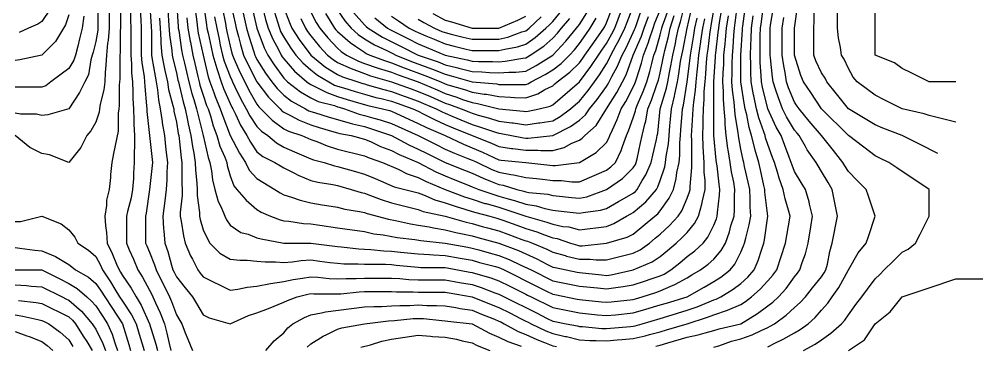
# Model space of a CAD drawing. Header units: inches. Extents: x 794995 to 811195, y 2485918 to 2508058.
# Drawn here: x 809820 to 810895, y 2501704 to 2502068 of the extents above; entities that cross this region are included whole.
import ezdxf

# ---------------------------------------------------------------- set-up
doc = ezdxf.new("R2010")
doc.units = ezdxf.units.IN
doc.header["$MEASUREMENT"] = 0
doc.layers.add('contour', color=7, linetype='Continuous')

msp = doc.modelspace()

# ---------------------------------------------------------------- linework, layer by layer
at = {"layer": 'contour'}
for points in [[(809920.2, 2502118.4), (809920.2, 2502058.4), (809919, 2502044.5), (809918.5, 2502041.7), (809917.2, 2502028.4), (809916.6, 2502016.9), (809915.7, 2502008.9), (809915.2, 2501998.4), (809914.2, 2501989.4), (809910.2, 2501973.4), (809909.4, 2501968.4), (809908.9, 2501964.6), (809905.2, 2501953.4), (809899.7, 2501943.8), (809895.2, 2501938.4), (809888.5, 2501925), (809875.2, 2501908.4), (809853.7, 2501916.9), (809845.2, 2501918.4), (809831.8, 2501925), (809815.2, 2501938.4)], [(809907.7, 2502118.4), (809907.7, 2502058.4), (809907.5, 2502056.1), (809905.2, 2502043.4), (809902.2, 2502031.4), (809901.4, 2502028.4), (809899.7, 2502022.9), (809897.2, 2502006.4), (809893.2, 2501998.4), (809887.2, 2501986.4), (809875.2, 2501968.4), (809851.8, 2501961.7), (809845.2, 2501960.9), (809839.2, 2501962.4), (809821.2, 2501962.4), (809815.2, 2501963.4)], [(809932.7, 2502118.4), (809932.7, 2502058.4), (809932.4, 2502055.6), (809932.4, 2502031.1), (809932.2, 2502028.4), (809932, 2502025.2), (809932, 2502001.5), (809931.8, 2501998.4), (809931.4, 2501994.6), (809931.4, 2501972.1), (809930.9, 2501968.4), (809930.2, 2501963.4), (809930.2, 2501943.4), (809925.2, 2501918.4), (809923.2, 2501908.4), (809921.8, 2501895), (809921.8, 2501891.7), (809920.2, 2501878.4), (809917.2, 2501866.4), (809917.2, 2501860.4), (809915.2, 2501848.4), (809916.1, 2501837.5), (809917.2, 2501830.4), (809918, 2501818.4), (809923.7, 2501806.9), (809928.5, 2501795), (809931.4, 2501788.4), (809932.9, 2501786.1), (809935.2, 2501782.4), (809944.8, 2501768), (809950.2, 2501758.4), (809955.9, 2501749.1), (809965.2, 2501728.4), (809972.4, 2501705.6), (809974.2, 2501698.4)], [(809854.2, 2502079.4), (809845.2, 2502065.9), (809840.5, 2502063), (809830.2, 2502058.4), (809819.8, 2502053.7)], [(809944, 2502079.5), (809944, 2502067.3), (809944.4, 2502058.4), (809944.4, 2502028.4), (809945.2, 2502018.4), (809945.2, 2502008.4), (809946.1, 2501998.4), (809946.6, 2501986.9), (809946.6, 2501979.8), (809947.2, 2501968.4), (809947.8, 2501955.7), (809947.8, 2501951), (809948.5, 2501938.4), (809948.5, 2501925), (809948, 2501921.2), (809948, 2501908.4), (809947.2, 2501896.4), (809947.2, 2501890.4), (809946.4, 2501878.4), (809944.6, 2501868.9), (809940.6, 2501853.8), (809939.4, 2501848.4), (809939.4, 2501818.4), (809942.7, 2501810.9), (809947.2, 2501800.4), (809952.3, 2501788.4), (809957.3, 2501780.5), (809965.2, 2501765.9), (809967.7, 2501760.9), (809968.9, 2501758.4), (809971.8, 2501751.7), (809977.2, 2501740.4), (809981.8, 2501728.4), (809984.7, 2501717.9), (809987.2, 2501706.4), (809989.2, 2501698.4)], [(809965.2, 2502088.4), (809967, 2502060.2), (809967.2, 2502058.4), (809967.3, 2502056.2), (809967.3, 2502030.5), (809967.5, 2502028.4), (809968, 2502025.5), (809971.4, 2502004.6), (809972.7, 2501998.4), (809974.2, 2501989.4), (809975.2, 2501978.4), (809977.2, 2501968.4), (809979.3, 2501954.2), (809979.4, 2501952.6), (809981.8, 2501938.4), (809983.2, 2501926.4), (809983.9, 2501919.6), (809985.2, 2501908.4), (809984.6, 2501897.8), (809984.6, 2501888.9), (809983.9, 2501878.4), (809982.3, 2501865.5), (809980.2, 2501848.4), (809981, 2501834.2), (809981.3, 2501832.2), (809982.3, 2501818.4), (809985.7, 2501808.9), (809989.7, 2501793.8), (809991.4, 2501788.4), (809992.7, 2501785.9), (809995.2, 2501780.9), (810005.2, 2501768.4), (810013.2, 2501758.4), (810017.7, 2501750.9), (810025.2, 2501738.4), (810031.8, 2501735), (810055.2, 2501728.4), (810075.9, 2501737.6), (810085.2, 2501740.4), (810098, 2501745.5), (810115.2, 2501752.4), (810119.2, 2501754.4), (810130.2, 2501758.4), (810142, 2501761.5), (810145.2, 2501762.1), (810148.7, 2501761.9), (810171.6, 2501761.9), (810175.2, 2501761.7), (810178.7, 2501761.9), (810199.4, 2501764.1), (810205.2, 2501764.4), (810235.2, 2501764.4), (810240.9, 2501764.1), (810259.4, 2501764.1), (810265.2, 2501763.8), (810295.2, 2501763.8), (810299.8, 2501763), (810325.2, 2501758.4), (810346.6, 2501749.8), (810355.2, 2501746.4), (810367.2, 2501740.4), (810379.2, 2501734.4), (810385.2, 2501731.4), (810387.2, 2501730.4), (810391.2, 2501728.4), (810407.4, 2501720.6), (810415.2, 2501717.5), (810429.3, 2501714.2), (810430.8, 2501714), (810445.2, 2501710.4), (810456.6, 2501709.8), (810463.7, 2501709.8), (810475.2, 2501709.3), (810487.2, 2501710.4), (810492.7, 2501710.9), (810505.2, 2501712), (810518.5, 2501715), (810523.2, 2501716.4), (810535.2, 2501719.4), (810542.1, 2501721.4), (810565.2, 2501728.4), (810588, 2501735.6), (810595.2, 2501738.4), (810610.2, 2501743.4), (810625.2, 2501749.8), (810630.4, 2501753.1), (810637.2, 2501758.4), (810646.6, 2501766.9), (810655.2, 2501776.4), (810660.9, 2501782.6), (810665.2, 2501788.4), (810675.2, 2501818.4), (810676.6, 2501826.9), (810680.2, 2501848.4), (810678.5, 2501855), (810674.6, 2501867.8), (810672.3, 2501878.4), (810667.8, 2501891), (810666.1, 2501897.5), (810662.7, 2501908.4), (810660.6, 2501913.8), (810655.2, 2501928.4), (810652.8, 2501936), (810652.2, 2501938.4), (810650.9, 2501942.6), (810645.2, 2501958.4), (810642.7, 2501968.4), (810639.6, 2501982.8), (810639.4, 2501984.1), (810636.7, 2501998.4), (810636.3, 2502009.5), (810636.3, 2502017.3), (810635.9, 2502028.4), (810636.3, 2502039.5), (810636.8, 2502046.7), (810637.2, 2502058.4), (810639, 2502072.2)], [(809976.4, 2502069.6), (809977.2, 2502058.4), (809978, 2502045.5), (809978, 2502041.2), (809979, 2502028.4), (809981.6, 2502014.8), (809982.5, 2502011), (809985.2, 2501998.4), (809986.6, 2501989.8), (809991.4, 2501972.1), (809992.2, 2501968.4), (809992.5, 2501965.8), (809995.2, 2501953.4), (809997.4, 2501940.6), (809997.9, 2501938.4), (809998.3, 2501935.2), (810000.4, 2501913.6), (810001.2, 2501908.4), (810001.5, 2501902), (810001.5, 2501884.7), (810001.8, 2501878.4), (810001.8, 2501871.7), (809999.4, 2501852.6), (809999.4, 2501848.4), (810000.6, 2501842.9), (810003.2, 2501826.4), (810005.2, 2501818.4), (810011, 2501804.2), (810013.2, 2501800.4), (810019.2, 2501788.4), (810021.8, 2501785), (810025.2, 2501780.9), (810055.2, 2501765.9), (810063.7, 2501766.9), (810074.2, 2501769.3), (810085.2, 2501770.4), (810100.2, 2501773.4), (810115.2, 2501775.5), (810125.7, 2501777.8), (810135.9, 2501779.1), (810145.2, 2501780.9), (810153.2, 2501780.4), (810165.7, 2501778.9), (810175.2, 2501778.4), (810184.6, 2501778.9), (810195.7, 2501778.9), (810205.2, 2501779.4), (810235.2, 2501779.4), (810244.6, 2501778.9), (810254.7, 2501777.9), (810265.2, 2501777.5), (810295.2, 2501777.5), (810311.3, 2501774.5), (810325.2, 2501772), (810335.5, 2501768.7), (810350.5, 2501763), (810355.2, 2501761.4), (810357.2, 2501760.4), (810361.2, 2501758.4), (810397.2, 2501740.4), (810409.2, 2501734.4), (810415.2, 2501731.4), (810417.7, 2501730.9), (810430.2, 2501728.4), (810442.8, 2501726), (810445.2, 2501725.4), (810448.3, 2501725.2), (810469.9, 2501723.1), (810475.2, 2501722.9), (810502.2, 2501725.4), (810505.2, 2501725.6), (810507.4, 2501726.1), (810515.2, 2501728.4), (810535.2, 2501734.4), (810543.7, 2501736.9), (810565.2, 2501743.4), (810576.3, 2501747.3), (810589.7, 2501752.9), (810595.2, 2501755), (810597.7, 2501755.9), (810602.7, 2501758.4), (810616.6, 2501766.9), (810625.2, 2501773.4), (810633, 2501780.5), (810640.2, 2501788.4), (810644.6, 2501798.9), (810648.5, 2501811.7), (810650.9, 2501818.4), (810651.6, 2501821.9), (810655.2, 2501848.4), (810652, 2501875.2), (810651.8, 2501878.4), (810650.9, 2501882.6), (810647, 2501900.2), (810645.2, 2501908.4), (810641.3, 2501922.2), (810640.8, 2501924), (810637.2, 2501938.4), (810634.4, 2501947.6), (810631.8, 2501961.7), (810630.2, 2501968.4), (810629.3, 2501972.5), (810625.2, 2501998.4), (810625.2, 2502028.4), (810627.1, 2502056.4), (810627.2, 2502058.4), (810627.5, 2502060.7), (810630.5, 2502083.1)], [(809985.8, 2502079), (809986.6, 2502066.9), (809987.7, 2502050.9), (809990.2, 2502033.4), (809990.5, 2502028.4), (809991.3, 2502024.5), (809995.2, 2502008.4), (809997, 2502000.2), (809997.5, 2501998.4), (809998.3, 2501995.2), (810002.9, 2501976.1), (810005.2, 2501968.4), (810007.8, 2501955.7), (810008.5, 2501951.7), (810011.5, 2501938.4), (810013.2, 2501926.4), (810014.6, 2501918.9), (810016.2, 2501908.4), (810016.6, 2501899.8), (810018.1, 2501885.4), (810018.5, 2501878.4), (810018.5, 2501871.7), (810020.9, 2501852.6), (810020.9, 2501848.4), (810021.6, 2501844.8), (810025.2, 2501833.4), (810029.8, 2501823), (810032.7, 2501818.4), (810043.9, 2501807.1), (810055.2, 2501800.4), (810066.1, 2501799.3), (810074.2, 2501799.3), (810085.2, 2501798.4), (810094.4, 2501797.6), (810105.9, 2501797.6), (810115.2, 2501796.9), (810124.4, 2501797.6), (810134.6, 2501798.9), (810145.2, 2501799.6), (810155.2, 2501798.4), (810166.6, 2501796.9), (810175.2, 2501795.9), (810182.2, 2501795.4), (810198.1, 2501795.4), (810205.2, 2501795), (810211.5, 2501794.7), (810228.8, 2501794.7), (810235.2, 2501794.4), (810240.6, 2501793.8), (810265.2, 2501791.4), (810268, 2501791.2), (810292.3, 2501791.2), (810295.2, 2501791.1), (810297.5, 2501790.7), (810322.9, 2501786.1), (810325.2, 2501785.6), (810329.2, 2501784.4), (810346.3, 2501779.5), (810355.2, 2501776.4), (810367.2, 2501770.4), (810379.2, 2501764.4), (810385.2, 2501761.4), (810387.2, 2501760.4), (810391.2, 2501758.4), (810415.2, 2501746.4), (810445.2, 2501740.4), (810465.2, 2501738.4), (810475.2, 2501737.4), (810485.2, 2501738.4), (810505.2, 2501740.4), (810519, 2501744.5), (810535.2, 2501749.4), (810542.1, 2501751.4), (810565.2, 2501758.4), (810584.2, 2501769.3), (810595.2, 2501775.5), (810603, 2501780.5), (810613.2, 2501788.4), (810618.5, 2501795), (810625.2, 2501808.4), (810628.3, 2501815.2), (810629.4, 2501818.4), (810630.6, 2501823.8), (810634.6, 2501838.9), (810636.4, 2501848.4), (810635.7, 2501858.9), (810635.7, 2501867.8), (810635.2, 2501878.4), (810633.3, 2501886.5), (810629.4, 2501904.1), (810628.5, 2501908.4), (810627.8, 2501911), (810625.2, 2501923.4), (810622.8, 2501936), (810622.4, 2501938.4), (810622.2, 2501941.4), (810618.7, 2501961.9), (810617.7, 2501975.9), (810615.8, 2501989), (810615.2, 2501998.4), (810615.5, 2502008), (810615.5, 2502018.7), (810615.8, 2502028.4), (810616.6, 2502036.9), (810617.4, 2502050.6), (810618.1, 2502058.4), (810619, 2502064.5), (810621.3, 2502084.5)], [(809995.2, 2502088.4), (809997.1, 2502060.3), (809997.3, 2502058.4), (809997.8, 2502055.8), (810001, 2502034.2), (810002.1, 2502028.4), (810004.2, 2502019.4), (810006.4, 2502009.6), (810009, 2501998.4), (810012.4, 2501985.6), (810014.6, 2501978.9), (810017.7, 2501968.4), (810019, 2501962.2), (810025.2, 2501938.4), (810030.6, 2501913.8), (810032.7, 2501908.4), (810034.4, 2501899.1), (810035.7, 2501888.9), (810038, 2501878.4), (810041.8, 2501865), (810045.2, 2501858.4), (810049.2, 2501848.4), (810051.2, 2501844.4), (810055.2, 2501838.4), (810067.2, 2501830.4), (810075.2, 2501828.4), (810085.2, 2501824.4), (810089.8, 2501823), (810115.2, 2501818.4), (810145.2, 2501818.4), (810175.2, 2501814.6), (810179.2, 2501814.4), (810198.8, 2501812), (810205.2, 2501811.7), (810212.2, 2501811.3), (810226.6, 2501809.8), (810235.2, 2501809.4), (810245.2, 2501808.4), (810265.2, 2501806.4), (810277.8, 2501805.7), (810282.1, 2501805.3), (810295.2, 2501804.7), (810311.8, 2501801.7), (810325.2, 2501799.3), (810333.7, 2501796.9), (810351.4, 2501792.1), (810355.2, 2501791.1), (810357.1, 2501790.3), (810361.2, 2501788.4), (810397.2, 2501770.4), (810409.2, 2501764.4), (810415.2, 2501761.4), (810417.7, 2501760.9), (810442.7, 2501755.9), (810445.2, 2501755.4), (810469.7, 2501752.9), (810475.2, 2501752.4), (810480.6, 2501752.9), (810505.2, 2501755.4), (810507.5, 2501756.1), (810515.2, 2501758.4), (810530.2, 2501763.4), (810535.2, 2501765), (810547.2, 2501770.4), (810551.5, 2501772), (810565.2, 2501779.8), (810570.6, 2501782.9), (810580.2, 2501788.4), (810588.8, 2501794.7), (810595.2, 2501800.4), (810603.3, 2501810.2), (810608, 2501818.4), (810612.5, 2501831), (810614.2, 2501837.5), (810617.7, 2501848.4), (810618.1, 2501855.4), (810618.1, 2501871.3), (810618.5, 2501878.4), (810617.2, 2501886.4), (810614.7, 2501897.9), (810613.2, 2501908.4), (810611, 2501922.5), (810610.8, 2501924), (810608.8, 2501938.4), (810607.7, 2501950.9), (810607.7, 2501955.9), (810606.7, 2501968.4), (810605.9, 2501979.1), (810605.9, 2501987.6), (810605.2, 2501998.4), (810605.5, 2502008.7), (810606.1, 2502017.5), (810606.4, 2502028.4), (810607.6, 2502040.8), (810608.1, 2502045.4), (810609.3, 2502058.4), (810611.3, 2502072.2)], [(810006.8, 2502070), (810008, 2502058.4), (810010.6, 2502043.8), (810010.9, 2502042.6), (810013.6, 2502028.4), (810015.8, 2502019), (810019.2, 2502004.4), (810020.5, 2501998.4), (810021.5, 2501994.7), (810025.2, 2501983.4), (810029, 2501972.2), (810030.6, 2501968.4), (810033.2, 2501960.4), (810036.3, 2501949.5), (810040.2, 2501938.4), (810043.6, 2501926.8), (810049.2, 2501914.4), (810051.4, 2501908.4), (810052, 2501905.2), (810055.2, 2501893.4), (810059.2, 2501882.4), (810062.7, 2501878.4), (810073.2, 2501866.4), (810085.2, 2501855.9), (810089.8, 2501853), (810100.2, 2501848.4), (810111.2, 2501844.4), (810115.2, 2501843.4), (810120.6, 2501842.9), (810137.2, 2501840.4), (810145.2, 2501839.8), (810155.2, 2501838.4), (810175.2, 2501835.5), (810205.2, 2501831.2), (810215.7, 2501828.9), (810225.9, 2501827.6), (810241.5, 2501824.7), (810261.2, 2501822.4), (810268, 2501821.2), (810295.2, 2501818.4), (810320.5, 2501813.7), (810325.2, 2501812.9), (810332.7, 2501810.9), (810344.4, 2501807.6), (810355.2, 2501804.7), (810366.8, 2501800), (810379.7, 2501793.8), (810387.2, 2501790.4), (810391.2, 2501788.4), (810415.2, 2501776.4), (810445.2, 2501770.4), (810465.2, 2501768.4), (810475.2, 2501767.4), (810485.7, 2501768.9), (810493.7, 2501769.8), (810505.2, 2501771.7), (810517.7, 2501775.9), (810525.2, 2501778.4), (810535.2, 2501781.7), (810539.8, 2501783.7), (810547.2, 2501788.4), (810557, 2501796.5), (810565.2, 2501803.4), (810573.7, 2501809.8), (810583.2, 2501818.4), (810588.5, 2501825), (810595.2, 2501838.4), (810598, 2501845.5), (810598.9, 2501848.4), (810599.2, 2501852.4), (810601.5, 2501872), (810601.8, 2501878.4), (810600.9, 2501884.1), (810598.7, 2501904.8), (810598.2, 2501908.4), (810597.8, 2501911), (810595.2, 2501938.4), (810595.2, 2501998.4), (810597, 2502026.5), (810597, 2502028.4), (810597.2, 2502030.4), (810600, 2502053.5), (810600.5, 2502058.4), (810601.4, 2502064.6), (810603.9, 2502079.6)], [(810016.1, 2502079.3), (810018, 2502065.6), (810018.7, 2502058.4), (810019.7, 2502052.9), (810025.2, 2502028.4), (810030.8, 2502004), (810032.7, 2501998.4), (810037.2, 2501986.4), (810038.7, 2501981.9), (810044.2, 2501968.4), (810046.9, 2501960.1), (810055.2, 2501938.4), (810065.6, 2501918.8), (810072.3, 2501908.4), (810076.6, 2501899.8), (810085.2, 2501890.4), (810105.2, 2501878.4), (810111.2, 2501874.4), (810115.2, 2501872.4), (810123.7, 2501869.8), (810133.2, 2501866.4), (810145.2, 2501863.4), (810158, 2501861.2), (810163.2, 2501860.4), (810175.2, 2501858.4), (810183.2, 2501856.4), (810199.7, 2501853.8), (810205.2, 2501852.6), (810208.3, 2501851.5), (810232, 2501845.2), (810239.8, 2501843.7), (810256.6, 2501839.8), (810265.2, 2501838.4), (810277.2, 2501836.4), (810282.1, 2501835.3), (810295.2, 2501833.4), (810307.2, 2501830.4), (810314.6, 2501828.9), (810325.2, 2501826.5), (810331.6, 2501824.8), (810355.2, 2501818.4), (810376.9, 2501810.1), (810385.2, 2501806.4), (810397.6, 2501800.8), (810408.5, 2501795), (810415.2, 2501791.7), (810417.8, 2501791), (810430.2, 2501788.4), (810442.7, 2501785.9), (810445.2, 2501785.4), (810469.7, 2501782.9), (810475.2, 2501782.4), (810480.4, 2501783.1), (810505.2, 2501788.4), (810526.2, 2501797.4), (810535.2, 2501803.4), (810543.3, 2501810.2), (810553.2, 2501818.4), (810559.4, 2501824.1), (810565.2, 2501830.4), (810573.3, 2501840.2), (810578, 2501848.4), (810581.8, 2501861.7), (810582.3, 2501865.5), (810585.2, 2501878.4), (810585.2, 2501888.4), (810584.2, 2501897.5), (810584.2, 2501908.4), (810583.7, 2501919.8), (810583.2, 2501926.4), (810582.7, 2501938.4), (810583.2, 2501950.4), (810583.2, 2501956.4), (810583.6, 2501968.4), (810584.4, 2501979.1), (810584.4, 2501987.6), (810585.2, 2501998.4), (810586.1, 2502007.5), (810586.9, 2502020.1), (810587.7, 2502028.4), (810588.7, 2502034.8), (810591, 2502054.2), (810591.6, 2502058.4), (810592.2, 2502061.3), (810595.2, 2502078.4)], [(810025.2, 2502088.4), (810028.8, 2502062), (810029.4, 2502058.4), (810030.6, 2502052.9), (810034, 2502037.2), (810035.9, 2502028.4), (810040.2, 2502013.4), (810045.2, 2501998.4), (810047.9, 2501991.1), (810055.2, 2501974.4), (810057.1, 2501970.3), (810058.2, 2501968.4), (810061.2, 2501962.4), (810066.7, 2501949.9), (810073.9, 2501938.4), (810078, 2501931.2), (810085.2, 2501920.4), (810091.8, 2501915), (810105.2, 2501908.4), (810111.4, 2501904.6), (810115.2, 2501902.4), (810127.2, 2501896.4), (810131, 2501894.2), (810145.2, 2501888.4), (810153.2, 2501886.4), (810169.7, 2501883.8), (810175.2, 2501882.6), (810190.2, 2501878.4), (810201.6, 2501874.8), (810205.2, 2501874.1), (810211.8, 2501871.7), (810223.7, 2501866.9), (810235.2, 2501863.4), (810265.2, 2501855.9), (810270.6, 2501853.8), (810295.2, 2501848.4), (810318.5, 2501841.7), (810325.2, 2501840.2), (810336.4, 2501837.1), (810342.3, 2501835.5), (810355.2, 2501832), (810365.2, 2501828.4), (810380.9, 2501822.6), (810385.2, 2501821.1), (810387.2, 2501820.4), (810392.7, 2501818.4), (810408.5, 2501811.7), (810415.2, 2501808.4), (810429, 2501804.5), (810430.8, 2501804), (810445.2, 2501800.4), (810457.2, 2501800.4), (810463.9, 2501799.6), (810475.2, 2501799.6), (810505.2, 2501807.1), (810512.7, 2501810.9), (810523.2, 2501818.4), (810529.7, 2501823.8), (810535.2, 2501828.4), (810545.6, 2501837.9), (810555.2, 2501848.4), (810559.2, 2501854.4), (810565.2, 2501868.4), (810567.9, 2501875.6), (810568.5, 2501878.4), (810568.5, 2501881.7), (810570.6, 2501902.9), (810570.6, 2501908.4), (810570.4, 2501913.6), (810570.4, 2501933.1), (810570.2, 2501938.4), (810570.4, 2501943.6), (810571.8, 2501961.7), (810572.1, 2501968.4), (810572.7, 2501975.9), (810574.5, 2501989), (810575.2, 2501998.4), (810576.3, 2502009.5), (810577.2, 2502016.4), (810578.3, 2502028.4), (810580.6, 2502043), (810580.7, 2502043.9), (810582.8, 2502058.4), (810584.9, 2502068.6)], [(810046.6, 2502079.8), (810049.9, 2502063.6), (810050.9, 2502058.4), (810051.6, 2502054.8), (810055.2, 2502038.4), (810057.1, 2502030.3), (810057.7, 2502028.4), (810059.8, 2502023.7), (810066.1, 2502009.3), (810071.5, 2501998.4), (810076.1, 2501989.3), (810085.2, 2501973.4), (810087.3, 2501970.5), (810089.4, 2501968.4), (810102.3, 2501955.5), (810115.2, 2501945.9), (810120.2, 2501943.4), (810135.2, 2501938.4), (810145.2, 2501934.1), (810151.8, 2501931.7), (810163.7, 2501926.9), (810175.2, 2501923.4), (810205.2, 2501915.9), (810210.4, 2501913.6), (810225.2, 2501908.4), (810242.7, 2501900.9), (810252.7, 2501895.9), (810265.2, 2501891.7), (810274, 2501887.3), (810295.2, 2501878.4), (810316.9, 2501870.1), (810325.2, 2501867.5), (810339.6, 2501862.8), (810341, 2501862.5), (810355.2, 2501858.4), (810362.9, 2501856.1), (810385.2, 2501848.4), (810408.5, 2501841.7), (810415.2, 2501839.4), (810426.4, 2501837.1), (810433.2, 2501836.4), (810445.2, 2501833.4), (810475.2, 2501837.1), (810483.3, 2501840.2), (810497.7, 2501848.4), (810502.4, 2501851.1), (810505.2, 2501852.6), (810519, 2501864.5), (810530.9, 2501878.4), (810532.4, 2501881.1), (810535.2, 2501888.4), (810540.2, 2501903.4), (810541.2, 2501908.4), (810541.8, 2501915), (810544.4, 2501929.1), (810545.2, 2501938.4), (810546.1, 2501949.3), (810546.7, 2501956.8), (810547.7, 2501968.4), (810551.2, 2501982.4), (810551.5, 2501984.7), (810554.4, 2501998.4), (810556.1, 2502007.5), (810558, 2502021.2), (810559.2, 2502028.4), (810560.3, 2502033.2), (810565.2, 2502058.4), (810570.7, 2502082.8)], [(810055.2, 2502088.4), (810060.8, 2502064), (810062.1, 2502058.4), (810064.6, 2502048.9), (810066.8, 2502040), (810070.2, 2502028.4), (810074.9, 2502018.1), (810085.2, 2501998.4), (810098, 2501981.2), (810110.9, 2501968.4), (810113, 2501966.2), (810115.2, 2501964.6), (810122.7, 2501960.9), (810132.3, 2501955.5), (810145.2, 2501950.4), (810154.4, 2501947.6), (810170.9, 2501942.6), (810175.2, 2501941.4), (810177.5, 2501940.7), (810190.2, 2501938.4), (810205.2, 2501934.6), (810211.8, 2501931.7), (810223.2, 2501926.4), (810235.2, 2501921.7), (810244, 2501917.3), (810265.2, 2501908.4), (810284.8, 2501898), (810295.2, 2501893.4), (810305.9, 2501889.1), (810320.2, 2501883.4), (810325.2, 2501881.4), (810327.2, 2501880.4), (810332.7, 2501878.4), (810349.4, 2501872.6), (810355.2, 2501870.9), (810365.7, 2501867.8), (810372.7, 2501865.9), (810385.2, 2501862), (810396.7, 2501859.9), (810406.6, 2501856.9), (810415.2, 2501855), (810421.2, 2501854.4), (810441.4, 2501852.1), (810445.2, 2501851.7), (810449.4, 2501852.6), (810468.5, 2501855), (810475.2, 2501856.9), (810488.8, 2501864.7), (810495.2, 2501868.4), (810505.2, 2501874.1), (810507.5, 2501876.1), (810509.4, 2501878.4), (810515.2, 2501888.4), (810519, 2501894.5), (810525.2, 2501908.4), (810527, 2501916.5), (810530.9, 2501934.1), (810531.8, 2501938.4), (810532.4, 2501941.1), (810535.2, 2501968.4), (810542.2, 2501991.3), (810543.7, 2501998.4), (810545.6, 2502008.8), (810547.2, 2502016.4), (810549.2, 2502028.4), (810552.2, 2502041.3), (810553.2, 2502046.4), (810555.8, 2502058.4), (810558, 2502065.5), (810562.9, 2502086.1)], [(810066.7, 2502088.4), (810073.6, 2502058.4), (810076.1, 2502049.3), (810081.6, 2502031.9), (810082.7, 2502028.4), (810083.4, 2502026.6), (810085.2, 2502023.4), (810094.8, 2502008), (810101.8, 2501998.4), (810107.7, 2501990.9), (810115.2, 2501983.4), (810123.7, 2501976.9), (810139.2, 2501968.4), (810143, 2501966.2), (810145.2, 2501965.4), (810149.4, 2501964.1), (810165.9, 2501959.1), (810175.2, 2501956.4), (810189, 2501952.2), (810191.8, 2501951.7), (810205.2, 2501948.4), (810212.9, 2501946.1), (810235.2, 2501938.4), (810254.8, 2501928), (810265.2, 2501923.4), (810275.2, 2501918.4), (810295.2, 2501908.4), (810316.6, 2501899.8), (810325.2, 2501896.4), (810337.6, 2501890.8), (810345.9, 2501887.6), (810355.2, 2501883.8), (810359.8, 2501883), (810375.2, 2501878.4), (810383.1, 2501876.3), (810385.2, 2501875.6), (810388.5, 2501875), (810409.7, 2501872.9), (810415.2, 2501871.7), (810422.7, 2501870.9), (810436.2, 2501869.4), (810445.2, 2501868.4), (810453.3, 2501870.2), (810475.2, 2501878.4), (810493.2, 2501890.4), (810505.2, 2501902.4), (810507.5, 2501906.1), (810508.5, 2501908.4), (810509.4, 2501912.6), (810513.3, 2501930.2), (810515.2, 2501938.4), (810518, 2501951.2), (810519, 2501954.5), (810521.5, 2501968.4), (810525.5, 2501978), (810531.2, 2501994.4), (810532.7, 2501998.4), (810533.2, 2502000.3), (810535.2, 2502008.4), (810538.6, 2502024.9), (810539.2, 2502028.4), (810540.4, 2502033.6), (810544.4, 2502049.1), (810546.4, 2502058.4), (810550.9, 2502072.6)], [(810079.5, 2502082.7), (810085.2, 2502058.4), (810093.2, 2502036.4), (810097.2, 2502028.4), (810104.2, 2502017.5), (810115.2, 2502002.6), (810117.2, 2502000.4), (810119.4, 2501998.4), (810133.9, 2501987.1), (810145.2, 2501980.4), (810153.4, 2501976.6), (810171.6, 2501971.9), (810175.2, 2501970.7), (810176.9, 2501970.1), (810182.7, 2501968.4), (810199.2, 2501962.4), (810205.2, 2501960.9), (810215.7, 2501957.8), (810222.7, 2501955.9), (810235.2, 2501952), (810265.2, 2501938.4), (810285.2, 2501928.4), (810295.2, 2501923.4), (810305.5, 2501918.7), (810320.5, 2501913), (810325.2, 2501911.1), (810327.1, 2501910.3), (810331.2, 2501908.4), (810347.4, 2501900.6), (810355.2, 2501897.5), (810368.5, 2501895), (810371.5, 2501894.7), (810385.2, 2501891.7), (810397.2, 2501890.4), (810403.9, 2501889.6), (810415.2, 2501888.4), (810425.2, 2501888.4), (810436.6, 2501886.9), (810445.2, 2501886.9), (810475.2, 2501899.8), (810480.2, 2501903.4), (810485.2, 2501908.4), (810491.8, 2501921.7), (810493.2, 2501926.4), (810497.7, 2501938.4), (810499.9, 2501943.6), (810505.2, 2501958.4), (810507.5, 2501966.1), (810507.9, 2501968.4), (810509.8, 2501973), (810516.1, 2501987.5), (810520.2, 2501998.4), (810523.5, 2502010), (810525.7, 2502018.9), (810528.2, 2502028.4), (810530.2, 2502033.4), (810535.2, 2502050.9), (810536.7, 2502056.8), (810537, 2502058.4), (810537.9, 2502061.1), (810544.3, 2502079.2)], [(810091.5, 2502082), (810094.8, 2502068), (810097.7, 2502058.4), (810102.8, 2502046), (810109.2, 2502034.4), (810112.2, 2502028.4), (810113.3, 2502026.5), (810115.2, 2502024.1), (810127.2, 2502010.4), (810140.9, 2501998.4), (810143.3, 2501996.5), (810145.2, 2501995.4), (810150.6, 2501992.9), (810163.2, 2501986.4), (810175.2, 2501982.2), (810185.7, 2501978.9), (810198.5, 2501975), (810205.2, 2501973), (810208.8, 2501972), (810225.2, 2501968.4), (810233.1, 2501966.3), (810235.2, 2501965.6), (810240.2, 2501963.4), (810265.2, 2501952), (810274.3, 2501947.5), (810295.2, 2501938.4), (810315.5, 2501928.7), (810325.2, 2501924.7), (810336.8, 2501920), (810349.7, 2501913.8), (810355.2, 2501911.4), (810357.8, 2501911), (810385.2, 2501908.4), (810415.2, 2501905), (810418.5, 2501905), (810445.2, 2501908.4), (810463.9, 2501919.6), (810475.2, 2501930.9), (810477.9, 2501935.6), (810478.9, 2501938.4), (810481.8, 2501945), (810487.2, 2501956.4), (810491.8, 2501968.4), (810496.9, 2501976.6), (810505.2, 2501992.4), (810507, 2501996.5), (810507.7, 2501998.4), (810508.7, 2502001.9), (810514.3, 2502019.3), (810516.7, 2502028.4), (810521.8, 2502041.7), (810523.2, 2502046.4), (810527.2, 2502058.4), (810529.3, 2502064.2), (810535.2, 2502078.4)], [(810115.2, 2502080.9), (810121.4, 2502064.6), (810124.2, 2502058.4), (810132.4, 2502045.6), (810145.2, 2502028.4), (810161.8, 2502015), (810175.2, 2502006.5), (810180.8, 2502004), (810197.7, 2501998.4), (810203.4, 2501996.6), (810205.2, 2501996.1), (810208.3, 2501995.2), (810226.6, 2501989.8), (810235.2, 2501987.6), (810249.4, 2501982.6), (810251.8, 2501981.7), (810265.2, 2501976.9), (810271.2, 2501974.4), (810285.2, 2501968.4), (810291.7, 2501964.9), (810295.2, 2501963.4), (810303.7, 2501959.8), (810312.8, 2501956), (810325.2, 2501950.9), (810334.8, 2501948), (810351.2, 2501942.4), (810355.2, 2501941.1), (810357.6, 2501940.8), (810382.8, 2501936), (810385.2, 2501935.6), (810387.9, 2501935.6), (810415.2, 2501938.4), (810435.2, 2501948.4), (810445.2, 2501955.5), (810451.8, 2501961.7), (810456.4, 2501968.4), (810464.8, 2501978.7), (810475.2, 2501993.4), (810477.1, 2501996.4), (810478.2, 2501998.4), (810481.2, 2502004.4), (810487.5, 2502016), (810492.7, 2502028.4), (810497.1, 2502036.5), (810505.2, 2502053.4), (810506.7, 2502056.9), (810507.2, 2502058.4), (810508.3, 2502061.5), (810514.4, 2502079.1)], [(810134.2, 2502069.3), (810139.2, 2502058.4), (810141.5, 2502054.7), (810145.2, 2502049.8), (810154.8, 2502038), (810163.9, 2502028.4), (810170.2, 2502023.4), (810175.2, 2502020.2), (810190.2, 2502013.4), (810205.2, 2502007.6), (810212, 2502005.2), (810235.2, 2501998.4), (810257.3, 2501990.5), (810265.2, 2501987.6), (810278.7, 2501981.9), (810295.2, 2501974.8), (810300, 2501973.2), (810313.2, 2501968.4), (810321.6, 2501964.8), (810325.2, 2501963.4), (810332.2, 2501961.3), (810344.8, 2501958), (810355.2, 2501954.7), (810369.6, 2501952.8), (810371, 2501952.5), (810385.2, 2501950.4), (810399.3, 2501952.5), (810400.9, 2501952.6), (810415.2, 2501955), (810423.7, 2501959.8), (810435.2, 2501968.4), (810440.5, 2501973), (810445.2, 2501976.9), (810454.8, 2501988.7), (810461.8, 2501998.4), (810467.4, 2502006.1), (810475.2, 2502018.4), (810478.7, 2502024.8), (810480.2, 2502028.4), (810486.1, 2502039.3), (810489, 2502044.5), (810495.9, 2502058.4), (810498.5, 2502065), (810505.2, 2502082.4)], [(810145.2, 2502076.4), (810151.4, 2502064.6), (810155.2, 2502058.4), (810164.2, 2502047.5), (810175.2, 2502035.9), (810179.2, 2502032.4), (810185.2, 2502028.4), (810198.5, 2502021.7), (810205.2, 2502019.1), (810219.3, 2502014.2), (810220.6, 2502013.8), (810235.2, 2502009.1), (810242.9, 2502006.1), (810265.2, 2501998.4), (810286.2, 2501989.4), (810295.2, 2501985.5), (810308.1, 2501981.3), (810314.6, 2501978.9), (810325.2, 2501975.3), (810331.2, 2501974.4), (810355.2, 2501968.4), (810382.5, 2501965.8), (810385.2, 2501965.4), (810387.8, 2501965.8), (810400.2, 2501968.4), (810412.3, 2501971.2), (810415.2, 2501972.6), (810445.2, 2501998.4), (810457.9, 2502015.6), (810466.2, 2502028.4), (810469.9, 2502033.7), (810475.2, 2502041.2), (810481.3, 2502052.2), (810484.4, 2502058.4), (810495.9, 2502088.4)], [(810161.6, 2502074.8), (810166.6, 2502066.9), (810171.8, 2502058.4), (810173.3, 2502056.5), (810175.2, 2502054.6), (810189.2, 2502042.4), (810195.2, 2502038.4), (810205.2, 2502031.4), (810207, 2502030.2), (810211.2, 2502028.4), (810228.7, 2502021.9), (810235.2, 2502019.8), (810249.3, 2502014.2), (810250.5, 2502013.7), (810272.5, 2502005.7), (810290.2, 2501998.4), (810295.2, 2501996.2), (810298.3, 2501995.2), (810316.6, 2501989.8), (810325.2, 2501986.8), (810338.8, 2501984.7), (810341.3, 2501984.5), (810355.2, 2501982), (810368.2, 2501981.4), (810372.5, 2501981), (810385.2, 2501980.4), (810398.5, 2501985), (810406.6, 2501989.8), (810415.2, 2501994.1), (810417.5, 2501996.1), (810420.2, 2501998.4), (810434.4, 2502009.1), (810445.2, 2502019.8), (810448.8, 2502024.7), (810451.2, 2502028.4), (810461, 2502042.5), (810472.2, 2502058.4), (810473.3, 2502060.2), (810475.2, 2502064.4), (810481.8, 2502081.7)], [(810530.4, 2501703.2), (810535.2, 2501704.4), (810543.7, 2501706.9), (810565.2, 2501713.4), (810577.7, 2501715.9), (810585.2, 2501718.4), (810595.2, 2501720.9), (810600.9, 2501722.6), (810625.2, 2501728.4), (810643.7, 2501739.8), (810655.2, 2501748.4), (810660.9, 2501752.6), (810667.2, 2501758.4), (810675.7, 2501767.8), (810685.2, 2501780.9), (810688.5, 2501785), (810691.2, 2501788.4), (810693.7, 2501796.9), (810697.2, 2501806.4), (810700.2, 2501818.4), (810703.2, 2501836.4), (810705.2, 2501848.4), (810701.8, 2501861.7), (810701.3, 2501864.5), (810697.2, 2501878.4), (810692.7, 2501885.9), (810685.2, 2501898.4), (810682.3, 2501905.5), (810681.4, 2501908.4), (810679.2, 2501914.4), (810674.2, 2501927.5), (810670.2, 2501938.4), (810664.8, 2501948), (810655.2, 2501968.4), (810649.4, 2501992.6), (810648.2, 2501998.4), (810648, 2502005.6), (810646.9, 2502020.1), (810646.6, 2502028.4), (810646.9, 2502036.6), (810646.9, 2502050.1), (810647.2, 2502058.4), (810648.1, 2502065.4), (810650.5, 2502083.7)], [(810595.2, 2501702.1), (810600.6, 2501703.8), (810614.7, 2501708.8), (810625.2, 2501711.7), (810637.7, 2501715.9), (810647.7, 2501720.9), (810655.2, 2501724.1), (810658, 2501725.5), (810662.7, 2501728.4), (810675.7, 2501737.8), (810685.2, 2501746.4), (810691.5, 2501752), (810697.2, 2501758.4), (810705.2, 2501768.4), (810715.2, 2501780.9), (810718.3, 2501785.2), (810720.2, 2501788.4), (810721.8, 2501795), (810724.4, 2501809.1), (810727.2, 2501818.4), (810733.2, 2501848.4), (810727.2, 2501878.4), (810722.7, 2501885.9), (810715.2, 2501898.4), (810711.4, 2501904.6), (810709.2, 2501908.4), (810699.3, 2501922.5), (810697.2, 2501926.4), (810690.2, 2501938.4), (810687.9, 2501941.1), (810685.2, 2501944.4), (810676.3, 2501959.5), (810671.8, 2501968.4), (810667.2, 2501980.4), (810664.4, 2501989.1), (810661.2, 2501998.4), (810660.4, 2502003.6), (810658.3, 2502025.2), (810657.9, 2502028.4), (810657.9, 2502058.4), (810658.3, 2502061.5), (810661.8, 2502081.7)], [(810695.2, 2501698.4), (810708.1, 2501705.4), (810715.2, 2501710.4), (810725.7, 2501717.8), (810737.7, 2501728.4), (810741.2, 2501732.4), (810745.2, 2501738.4), (810753.7, 2501749.8), (810760.2, 2501758.4), (810766.6, 2501766.9), (810775.2, 2501778.4), (810780.2, 2501783.4), (810785.2, 2501788.4), (810795.2, 2501798.4), (810805.2, 2501808.4), (810811.8, 2501811.7), (810820.2, 2501818.4), (810825.2, 2501828.4), (810835.2, 2501848.4), (810835.2, 2501878.4), (810817.2, 2501890.4), (810805.2, 2501898.4), (810799.2, 2501902.4), (810790.2, 2501908.4), (810780.2, 2501913.4), (810775.2, 2501915.9), (810762.3, 2501925.5), (810745.2, 2501938.4), (810715.2, 2501968.4), (810703.2, 2501986.4), (810695.2, 2501998.4), (810692.2, 2502005.4), (810685.2, 2502028.4), (810685.2, 2502058.4), (810688.7, 2502084.8)], [(810845.2, 2501918.4), (810825.2, 2501928.4), (810805.2, 2501938.4), (810783.7, 2501946.9), (810775.2, 2501950.4), (810763.9, 2501957.1), (810745.2, 2501968.4), (810731.8, 2501985), (810721.2, 2501998.4), (810719.2, 2502002.4), (810715.2, 2502008.4), (810708.8, 2502022), (810706.6, 2502028.4), (810706.6, 2502058.4), (810707.2, 2502066.4), (810707.2, 2502080.4)], [(810865.2, 2501953.4), (810835.2, 2501960.9), (810829.7, 2501962.9), (810805.2, 2501968.4), (810785.2, 2501978.4), (810775.2, 2501983.4), (810766.6, 2501989.8), (810755.2, 2501998.4), (810750.6, 2502003.8), (810745.2, 2502013.4), (810740.5, 2502023.7), (810737.7, 2502028.4), (810736.6, 2502036.9), (810734.2, 2502047.5), (810733.2, 2502058.4), (810733.2, 2502088.4)], [(810865.2, 2501998.4), (810835.2, 2501998.4), (810815.2, 2502008.4), (810805.2, 2502013.4), (810796.6, 2502019.8), (810775.2, 2502028.4), (810775.2, 2502088.4)], [(809875.2, 2502073.4), (809871.4, 2502062.1), (809869.2, 2502058.4), (809860.2, 2502043.4), (809845.2, 2502028.4), (809820.6, 2502022.9), (809815.2, 2502022.4)], [(809891.8, 2502071.7), (809890.2, 2502058.4), (809887.2, 2502046.4), (809885.2, 2502038.4), (809882.7, 2502028.4), (809880.9, 2502022.6), (809875.2, 2502013.4), (809866.6, 2502006.9), (809855.2, 2501998.4), (809849.4, 2501994.1), (809845.2, 2501992.4), (809815.2, 2501992.4)], [(809954.8, 2502078), (809955.6, 2502068), (809955.9, 2502058.4), (809955.9, 2502028.4), (809956.6, 2502019.8), (809959.2, 2502004.4), (809959.7, 2501998.4), (809959.9, 2501993.1), (809962, 2501971.5), (809962.2, 2501968.4), (809962.3, 2501965.5), (809965.2, 2501938.4), (809968.5, 2501908.4), (809968.3, 2501905.2), (809965.2, 2501878.4), (809961.6, 2501851.9), (809960.9, 2501848.4), (809960.9, 2501818.4), (809962.2, 2501815.4), (809965.2, 2501808.4), (809970.9, 2501794.1), (809972.7, 2501788.4), (809987.7, 2501758.4), (809989.9, 2501753.1), (809995.2, 2501738.4), (809998.9, 2501732.1), (810001.2, 2501728.4), (810005.2, 2501718.4), (810008, 2501711.2), (810013.2, 2501698.4)], [(810037.9, 2502071.1), (810040.2, 2502058.4), (810042.8, 2502046), (810044.2, 2502039.3), (810046.6, 2502028.4), (810048.5, 2502021.7), (810055.2, 2502004.4), (810057, 2502000.2), (810057.9, 2501998.4), (810060.6, 2501992.9), (810066.8, 2501980), (810073.2, 2501968.4), (810077.2, 2501960.4), (810085.2, 2501948.4), (810090.2, 2501943.4), (810097.2, 2501938.4), (810107, 2501930.2), (810115.2, 2501925.5), (810127.2, 2501920.4), (810145.2, 2501912.6), (810148.3, 2501911.5), (810160.2, 2501908.4), (810171.6, 2501904.8), (810175.2, 2501904.1), (810195.2, 2501898.4), (810205.2, 2501895.5), (810217.2, 2501890.4), (810238.2, 2501881.4), (810265.2, 2501874.6), (810271.2, 2501872.4), (810283.6, 2501866.8), (810295.2, 2501863.4), (810306.3, 2501859.5), (810317.2, 2501856.4), (810325.2, 2501853.8), (810329.3, 2501852.5), (810345.2, 2501848.4), (810353, 2501846.2), (810355.2, 2501845.6), (810359.4, 2501844.1), (810375.2, 2501838.4), (810385.2, 2501834.7), (810397.6, 2501830.8), (810405.9, 2501827.6), (810415.2, 2501824.4), (810420.2, 2501823.4), (810435.2, 2501818.4), (810442.8, 2501816), (810445.2, 2501815.4), (810448.2, 2501815.4), (810475.2, 2501818.4), (810498.5, 2501825), (810505.2, 2501828.4), (810516.1, 2501837.5), (810529.2, 2501848.4), (810532.4, 2501851.1), (810535.2, 2501854.4), (810545.2, 2501868.4), (810550.2, 2501878.4), (810553.2, 2501890.4), (810553.9, 2501897.1), (810556.2, 2501908.4), (810557, 2501916.5), (810557, 2501930.2), (810557.7, 2501938.4), (810558.2, 2501945.3), (810559.7, 2501962.9), (810560.2, 2501968.4), (810561.2, 2501972.4), (810565.2, 2501998.4), (810568.6, 2502024.9), (810568.9, 2502028.4), (810569.6, 2502032.8), (810572.9, 2502050.7), (810574, 2502058.4), (810576.3, 2502069.5)], [(810104.2, 2502077.5), (810108.1, 2502065.4), (810110.2, 2502058.4), (810111.6, 2502054.8), (810115.2, 2502048.4), (810122.9, 2502036.1), (810128.5, 2502028.4), (810136.3, 2502019.5), (810145.2, 2502011.7), (810152.7, 2502005.9), (810165.2, 2501998.4), (810171.7, 2501994.9), (810175.2, 2501993.7), (810181.8, 2501991.7), (810194.6, 2501987.8), (810205.2, 2501984.5), (810217.9, 2501981.1), (810223.7, 2501979.8), (810235.2, 2501976.9), (810241.5, 2501974.7), (810259.2, 2501968.4), (810265.2, 2501965.6), (810270.6, 2501962.9), (810283.2, 2501956.4), (810295.2, 2501950.9), (810304, 2501947.2), (810325.2, 2501938.4), (810346.9, 2501930.1), (810355.2, 2501926.4), (810369.3, 2501924.2), (810370.8, 2501924), (810385.2, 2501922), (810398.8, 2501922), (810401.8, 2501921.7), (810415.2, 2501921.7), (810428.2, 2501925.3), (810436.6, 2501929.8), (810445.2, 2501933.4), (810448.2, 2501935.4), (810451.2, 2501938.4), (810463.7, 2501949.8), (810475.2, 2501968.4), (810486.8, 2501986.7), (810493.2, 2501998.4), (810497.2, 2502006.4), (810505.2, 2502028.4), (810514.2, 2502049.4), (810517.2, 2502058.4), (810522, 2502071.5)], [(810175.2, 2502078.4), (810183.2, 2502066.4), (810190.2, 2502058.4), (810198.1, 2502051.3), (810205.2, 2502046.4), (810216.4, 2502039.6), (810230.2, 2502033.4), (810236.8, 2502030), (810240.2, 2502028.4), (810257.8, 2502021), (810279.8, 2502013), (810281, 2502012.5), (810295.2, 2502006.9), (810302, 2502005.2), (810325.2, 2501998.4), (810352.9, 2501996.1), (810355.2, 2501995.6), (810358, 2501995.5), (810382.3, 2501995.5), (810385.2, 2501995.4), (810387.4, 2501996.1), (810391.2, 2501998.4), (810406.9, 2502006.6), (810415.2, 2502011.7), (810424.5, 2502019), (810433.9, 2502028.4), (810439.4, 2502034.2), (810445.2, 2502041.2), (810452.2, 2502051.3), (810457.2, 2502058.4), (810463.9, 2502069.6)], [(810192.8, 2502076), (810205.2, 2502062.1), (810207.1, 2502060.3), (810209.4, 2502058.4), (810225.2, 2502048.4), (810245.2, 2502038.4), (810265.2, 2502028.4), (810287.5, 2502020.7), (810295.2, 2502017.6), (810309.4, 2502014.1), (810310.6, 2502013.8), (810325.2, 2502009.9), (810336.3, 2502009.5), (810344.7, 2502008.8), (810355.2, 2502008.4), (810366.1, 2502009.3), (810374.2, 2502009.3), (810385.2, 2502010.4), (810396.8, 2502016.7), (810415.2, 2502028.4), (810429.7, 2502043.8), (810441.8, 2502058.4), (810443.3, 2502060.2), (810445.2, 2502062.6), (810455.2, 2502078.4)], [(810216.8, 2502070), (810230.9, 2502058.4), (810233.5, 2502056.7), (810240.2, 2502053.4), (810253.5, 2502046.7), (810265.2, 2502040.9), (810274, 2502037.2), (810295.2, 2502028.4), (810319.7, 2502022.9), (810325.2, 2502021.4), (810332.4, 2502021.2), (810348, 2502021.2), (810355.2, 2502020.9), (810362.1, 2502021.4), (810381.8, 2502025), (810385.2, 2502025.4), (810387.1, 2502026.4), (810390.2, 2502028.4), (810405.2, 2502038.4), (810415.2, 2502047.1), (810420.6, 2502052.9), (810425.2, 2502058.4), (810434.2, 2502069.3)], [(810235.2, 2502071.7), (810243.2, 2502066.4), (810255.2, 2502058.4), (810261.8, 2502055), (810265.2, 2502053.4), (810273.7, 2502049.8), (810282.8, 2502046), (810295.2, 2502040.9), (810305.2, 2502038.4), (810318.5, 2502035), (810325.2, 2502033.4), (810355.2, 2502033.4), (810361.8, 2502035), (810375.9, 2502037.6), (810385.2, 2502040.4), (810395.7, 2502047.8), (810407.7, 2502058.4), (810411.5, 2502062), (810415.2, 2502065.9), (810425.4, 2502078.1)], [(810265.2, 2502068.4), (810271.4, 2502064.6), (810283.2, 2502058.4), (810291.6, 2502054.8), (810295.2, 2502053.4), (810301.8, 2502051.7), (810315.2, 2502048.4), (810325.2, 2502045.9), (810355.2, 2502045.9), (810365.2, 2502048.4), (810380.9, 2502054.1), (810385.2, 2502055.4), (810386.9, 2502056.6), (810388.9, 2502058.4), (810402.4, 2502071.1)], [(810281.6, 2502074.8), (810295.2, 2502067.4), (810302.1, 2502065.3), (810325.2, 2502058.4), (810355.2, 2502058.4), (810376.3, 2502067.3), (810385.2, 2502071.7)], [(810655.2, 2501702.6), (810663.7, 2501706.9), (810672.5, 2501711), (810685.2, 2501718.4), (810691.5, 2501722), (810700.2, 2501728.4), (810708.1, 2501735.4), (810715.2, 2501743.4), (810722.2, 2501751.3), (810727.2, 2501758.4), (810734.6, 2501768.9), (810745.2, 2501788.4), (810756.1, 2501807.5), (810765.2, 2501818.4), (810767.7, 2501825.9), (810775.2, 2501848.4), (810767.7, 2501870.9), (810765.2, 2501878.4), (810755.2, 2501888.4), (810745.2, 2501898.4), (810741.4, 2501904.6), (810739.2, 2501908.4), (810728.5, 2501921.7), (810715.2, 2501938.4), (810701.5, 2501954.7), (810690.2, 2501968.4), (810688.2, 2501971.4), (810685.2, 2501975.9), (810678.5, 2501991.7), (810676.2, 2501998.4), (810674.6, 2502008.9), (810673.2, 2502016.4), (810671.5, 2502028.4), (810671.5, 2502058.4), (810673.2, 2502070.4)], [(809815.2, 2501842.4), (809821.2, 2501842.4), (809845.2, 2501848.4), (809866.6, 2501839.8), (809875.2, 2501833.4), (809881.8, 2501825), (809885.2, 2501818.4), (809897.2, 2501810.4), (809905.2, 2501803.4), (809910.4, 2501793.6), (809912.7, 2501788.4), (809921.8, 2501775), (809926.6, 2501766.9), (809931.8, 2501758.4), (809935.2, 2501753.4), (809945.2, 2501738.4), (809950.2, 2501728.4), (809953.6, 2501716.8), (809956.6, 2501706.9), (809959.2, 2501698.4)], [(809815.2, 2501813.4), (809820.6, 2501812.9), (809837.2, 2501810.4), (809845.2, 2501809.8), (809860.2, 2501803.4), (809875.2, 2501794.4), (809878.7, 2501791.9), (809882.7, 2501788.4), (809897, 2501780.2), (809905.2, 2501773.4), (809911.4, 2501764.6), (809915.2, 2501758.4), (809923.2, 2501746.4), (809935.2, 2501728.4), (809942.1, 2501705.3), (809944.2, 2501698.4)], [(809815.2, 2501788.4), (809845.2, 2501788.4), (809865.2, 2501778.4), (809875.2, 2501773.4), (809884.4, 2501767.6), (809895.2, 2501758.4), (809900.5, 2501753.7), (809905.2, 2501748.4), (809913.2, 2501736.4), (809918.5, 2501728.4), (809923.6, 2501716.8), (809926.6, 2501706.9), (809929.7, 2501698.4)], [(810745.2, 2501698.4), (810763.2, 2501710.4), (810775.2, 2501728.4), (810791.8, 2501741.7), (810805.2, 2501758.4), (810827.7, 2501765.9), (810835.2, 2501768.4), (810865.2, 2501778.4), (810895.2, 2501778.4)], [(809815.2, 2501771.7), (809827.8, 2501771), (809833.2, 2501770.4), (809845.2, 2501769.6), (809867.7, 2501758.4), (809872.7, 2501755.9), (809875.2, 2501754.6), (809889.2, 2501742.4), (809901.4, 2501728.4), (809902.9, 2501726.1), (809905.2, 2501722.4), (809913.2, 2501706.4), (809916.1, 2501698.4)], [(809819.2, 2501754.4), (809838.8, 2501752), (809845.2, 2501750.9), (809875.2, 2501735.9), (809879.2, 2501732.4), (809882.7, 2501728.4), (809891.3, 2501714.5), (809895.2, 2501708.4), (809901.4, 2501698.4)], [(810095.2, 2501698.4), (810104.2, 2501709.3), (810115.2, 2501718.4), (810119.8, 2501723.7), (810125.2, 2501728.4), (810138.1, 2501735.4), (810145.2, 2501738.4), (810157.2, 2501740.4), (810161.8, 2501741.7), (810205.2, 2501747.1), (810215.7, 2501747.8), (810224.6, 2501747.8), (810235.2, 2501748.4), (810244.6, 2501748.9), (810255.7, 2501748.9), (810265.2, 2501749.4), (810274.6, 2501748.9), (810285.7, 2501748.9), (810295.2, 2501748.4), (810307.2, 2501746.4), (810312.1, 2501745.3), (810325.2, 2501743.4), (810335.9, 2501739.1), (810350.2, 2501733.4), (810355.2, 2501731.4), (810357.2, 2501730.4), (810361.2, 2501728.4), (810376.6, 2501719.8), (810385.2, 2501716.4), (810397.6, 2501710.8), (810405.9, 2501707.6), (810415.2, 2501703.8), (810419.6, 2501702.8)], [(809815.2, 2501738.4), (809823.7, 2501736.9), (809840.5, 2501733), (809845.2, 2501732.1), (809847.7, 2501730.9), (809852.7, 2501728.4), (809865.7, 2501718.9), (809875.2, 2501710.4), (809879.8, 2501703)], [(810141.2, 2501702.4), (810145.2, 2501705.9), (810159, 2501714.5), (810163.2, 2501716.4), (810175.2, 2501722.4), (810179.8, 2501723.7), (810205.2, 2501728.4), (810232, 2501731.5), (810238.7, 2501731.9), (810259.4, 2501734.1), (810265.2, 2501734.4), (810270.9, 2501734.1), (810291.6, 2501731.9), (810295.2, 2501731.7), (810298, 2501731.2), (810325.2, 2501728.4), (810344.7, 2501717.9), (810355.2, 2501713.4), (810365.2, 2501708.4), (810380.2, 2501703.4)], [(809815.2, 2501719.8), (809828.5, 2501715), (809831, 2501714.2), (809845.2, 2501708.4), (809850.9, 2501704.1), (809857.2, 2501698.4)], [(810201.2, 2501702.4), (810211.8, 2501705), (810224.6, 2501708.9), (810235.2, 2501711.2), (810265.2, 2501715.5), (810279, 2501714.5), (810281, 2501714.2), (810295.2, 2501713.4), (810307.8, 2501711), (810314.2, 2501709.3), (810325.2, 2501706.9), (810330.9, 2501704.1), (810345.2, 2501698.4)]]:
    msp.add_lwpolyline(points, dxfattribs=at)

doc.saveas('drawing.dxf')
